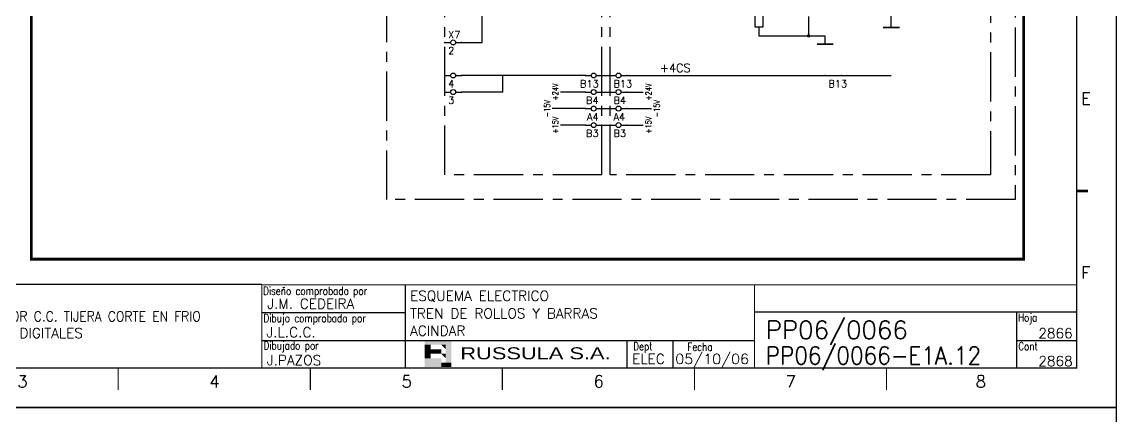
# Model space of a CAD drawing. Extents: x 3 to 423, y -4757 to 292.
# Drawn here: x 144.7 to 422.6, y -2383.4 to -2283.3 of the extents above; entities that cross this region are included whole.
import ezdxf
from ezdxf.enums import TextEntityAlignment as Align

# ---------------------------------------------------------------- set-up
doc = ezdxf.new("R2010")
doc.units = 0
doc.header["$LTSCALE"] = 10
doc.header["$MEASUREMENT"] = 0
doc.linetypes.add('CENTER', pattern=[2, 1.25, -0.25, 0.25, -0.25])
doc.linetypes.add('DASHDOT', pattern=[1, 0.5, -0.25, 0, -0.25])
doc.layers.get('0').update_dxf_attribs({"linetype": 'CONTINUOUS'})
for name, color, linetype in [('1', 7, 'CONTINUOUS'), ('10', 5, 'CONTINUOUS'), ('2', 7, 'CONTINUOUS'), ('25', 3, 'CONTINUOUS'), ('25PK', 4, 'CENTER'), ('8', 1, 'CONTINUOUS'), ('9', 6, 'CONTINUOUS'), ('DIBUJO', 7, 'CONTINUOUS'), ('NODE', 7, 'CONTINUOUS')]:
    doc.layers.add(name, color=color, linetype=linetype)
doc.styles.add('HELVETICA', font='HELV.SHX')
doc.styles.add('LABEL', font='SIMPLEX', dxfattribs={"width": 0.8, "height": 4})
doc.styles.add('ROMANS', font='romans')
doc.styles.get("Standard").update_dxf_attribs({"font": 'simplex'})

# ---------------------------------------------------------------- blocks, each defined once
blk = doc.blocks.new('NOD', base_point=(237.5, 170))
at = {"layer": 'NODE'}
blk.add_point((237.5, 170), dxfattribs=at)
blk = doc.blocks.new('$$PLL21C')
for p, q in [((-2.5, 0), (-0.75, 0)), ((0.75, 0), (2.5, 0))]:
    blk.add_line(p, q)
at = {"layer": '2'}
blk.add_circle((0, 0), 0.75, dxfattribs=at)
for p in [(-2.5, 0), (2.5, 0)]:
    blk.add_blockref('NOD', p, dxfattribs=at)
at = {"layer": '8'}
blk.add_attdef('*A', (-1.5, -3.575), '', height=2.15, dxfattribs=at)
at = {"layer": '9'}
blk.add_attdef('ID', (-1.5, 1.25), '', height=2.15, dxfattribs=at)
blk = doc.blocks.new('$$PLR12C')
for p, q in [((-2.5, 0), (-0.75, 0)), ((0.75, 0), (2.5, 0))]:
    blk.add_line(p, q)
at = {"layer": '2'}
blk.add_circle((0, 0), 0.75, dxfattribs=at)
for p in [(-2.5, 0), (2.5, 0)]:
    blk.add_blockref('NOD', p, dxfattribs=at)
at = {"layer": '8'}
blk.add_attdef('*A', text='', height=2.15, dxfattribs=at).set_placement((1.5, -3.575), align=Align.RIGHT)
at = {"layer": '9'}
blk.add_attdef('ID', text='', height=2.15, dxfattribs=at).set_placement((1.5, 1.25), align=Align.RIGHT)
blk = doc.blocks.new('$$PLL21')
blk.add_line((-2.5, 0), (2.5, 0))
at = {"layer": '2'}
for p in [(-2.5, 0), (2.5, 0)]:
    blk.add_blockref('NOD', p, dxfattribs=at)
at = {"layer": '8'}
blk.add_attdef('*A', (-1.5, -3.575), '', height=2.15, dxfattribs=at)
at = {"layer": '9'}
blk.add_attdef('ID', (-1.5, 1.25), '', height=2.15, dxfattribs=at)
blk = doc.blocks.new('newcajec')
at = {"layer": '1'}
for p, q in [((179.4, 20.85), (0.13, 20.85)), ((184.64, 20.18), (184.81, 20.01)), ((184.81, 20.01), (185.18, 20.25)), ((215.2, 20.8), (215.2, 0)), ((179.4, 13.87), (215.2, 13.87)), ((368, 14.06), (368, 0)), ((179.4, 6.93), (267.63, 6.93)), ((267.63, 6.93), (302.5, 6.93)), ((270.63, 6.91), (270.63, 0)), ((282.07, 6.93), (282.07, 0)), ((368, 6.93), (383, 6.93))]:
    blk.add_line(p, q, dxfattribs=at)
at = {"layer": '1', "const_width": 0.3}
blk.add_lwpolyline([(0, 0), (0, 272.5), (383, 272.5), (383, 0)], close=True, dxfattribs=at)
at = {"layer": '1'}
for points in [[(383.01, 44.23, 0.6, 0.6, 0), (385.82, 44.23, 0.6, 0.6, 0)], [(383, 20.8, 0.3, 0.3, 0), (179.4, 20.8, 0.3, 0.3, 0), (179.4, 0, 0.3, 0.3, 0)], [(302.5, 20.8, 0.3, 0.3, 0), (302.5, 0, 0.3, 0.3, 0)], [(302.5, 14, 0.3, 0.3, 0), (383, 14, 0.3, 0.3, 0)], [(143.5, -5.5, 0.3, 0.3, 0), (143.5, -0.09, 0.3, 0.3, 0)], [(191.5, -5.5, 0.3, 0.3, 0), (191.5, -0.09, 0.3, 0.3, 0)], [(239.5, -5.5, 0.3, 0.3, 0), (239.5, -0.09, 0.3, 0.3, 0)], [(287.5, -5.5, 0.3, 0.3, 0), (287.5, -0.09, 0.3, 0.3, 0)], [(335.5, -5.5, 0.3, 0.3, 0), (335.5, -0.09, 0.3, 0.3, 0)]]:
    blk.add_lwpolyline(points, format="xyseb", dxfattribs=at)
at = {"layer": '2', "color": 14}
for p, q in [((221.42, 4.69), (221.42, 5.81)), ((221.42, 2.47), (221.42, 3.58))]:
    blk.add_line(p, q, dxfattribs=at)
for points in [[(220.05, 5.81), (220.05, 6.92), (226.74, 5.81), (226.74, 6.92)], [(221.42, 2.47), (220.05, 2.47), (221.42, 5.81), (220.05, 5.81)], [(224.25, 5.81), (225.37, 5.81), (225.37, 4.69)], [(225.37, 5.81), (226.74, 5.81), (225.37, 1.35), (226.74, 1.35)], [(221.42, 4.69), (224.25, 4.69), (221.42, 3.58), (224.25, 3.58)], [(224.25, 3.58), (225.37, 3.58), (225.37, 2.47)], [(224.25, 0.24), (224.25, 2.47), (220.05, 0.24), (220.05, 2.47)], [(226.74, 1.35), (226.74, 0.24), (224.25, 1.35), (224.25, 0.24)]]:
    blk.add_solid(points, dxfattribs=at)
at = {"layer": '1', "style": 'ROMANS'}
for s, p in [('E', (384.13, 65.84)), ('F', (384.13, 22.34)), ('3', (118.29, -4.82)), ('4', (166.29, -4.82)), ('5', (214.29, -4.82)), ('6', (262.29, -4.82)), ('7', (310.29, -4.82)), ('8', (357.79, -4.82))]:
    blk.add_text(s, height=3, dxfattribs=at).set_placement(p)
at = {"layer": '1', "style": 'LABEL', "width": 0.8}
for s, p in [('Diseno comprobado por', (179.73, 18.27)), ('Hoja', (368.38, 11.66)), ('Dibujo comprobado por', (179.81, 11.47)), ('Dibujado por', (179.83, 4.64)), ('Fecha', (285.71, 4.3)), ('Cont', (368.43, 4.46))]:
    blk.add_text(s, height=2, dxfattribs=at).set_placement(p)
blk.add_text('Dept', height=2, dxfattribs=at).set_placement((274.61, 4.44), align=Align.CENTER)
at = {"layer": '10', "style": 'ROMANS'}
for tag, p in [('REV41', (3.5, 18.74)), ('REV43', (77.7, 18.74)), ('REV31', (3.5, 14.58)), ('REV33', (77.7, 14.58)), ('REV21', (3.5, 10.42)), ('REV23', (77.7, 10.42)), ('REV11', (3.5, 6.27)), ('REV13', (77.7, 6.27))]:
    blk.add_attdef(tag, text='', height=2.5, dxfattribs=at).set_placement(p, align=Align.MIDDLE)
for tag, p, height in [('REV42', (8, 17.49), 2.5), ('DOCUMENTTYPE', (216.43, 16.8), 2.5), ('SHEETNAME1', (100.5, 15.83), 2.5), ('DESIGNCHECK', (180.74, 14.83), 2.5), ('NOTA', (305.32, 15.8), 3), ('REV32', (8, 13.33), 2.5), ('SHEETNAME2', (100.5, 11.67), 2.5), ('OBJECT', (216.43, 12.4), 2.5), ('REV22', (8, 9.17), 2.5), ('ORDER', (305.32, 7.3), 4.5), ('SHEETNAME3', (100.5, 7.51), 2.5), ('DRAWINGCHECK', (180.53, 7.71), 2.5), ('CUSTOMER', (216.43, 8.08), 2.5), ('REV12', (8, 5.01), 2.5), ('SHEETNAME4', (100.5, 3.35), 2.5), ('USER', (180.63, 0.71), 2.5), ('DEPARTMENT', (271.93, 1.05), 2.5), ('DOCUMENT_ID', (305.32, 0.93), 4.4)]:
    blk.add_attdef(tag, p, '', height=height, dxfattribs=at)
for tag, width, p, p2 in [('REV44', 1.221199, (84.53, 17.49), (98.48, 17.49)), ('REV34', 1.221199, (84.53, 13.33), (98.48, 13.33)), ('REV24', 1.221199, (84.53, 9.17), (98.48, 9.17)), ('REV14', 1.221199, (84.53, 5.01), (98.48, 5.01)), ('CREATED2', 7.039915, (282.71, 1.05), (301.14, 1.05))]:
    blk.add_attdef(tag, text='', height=2.5, dxfattribs=dict(at, width=width)).set_placement(p, p2, align=Align.FIT)
for tag, p in [('SHEET', (382, 7.43)), ('NEXTSHEET', (382, 0.5))]:
    blk.add_attdef(tag, text='', height=2.5, dxfattribs=at).set_placement(p, align=Align.RIGHT)
at = {"layer": 'DIBUJO', "color": 14, "style": 'HELVETICA', "width": 1.3}
blk.add_text('RUSSULA S.A.', height=3, dxfattribs=at).set_placement((229, 2.19))

msp = doc.modelspace()

# ---------------------------------------------------------------- linework, layer by layer
at = {"layer": '2'}
for p, q in [((365.53, -2284.77), (365.53, -2275.95)), ((330.88, -2278.26), (330.88, -2284.56)), ((332.98, -2284.56), (332.98, -2278.26)), ((330.88, -2284.56), (332.98, -2284.56)), ((331.93, -2286.87), (331.93, -2284.56)), ((344.53, -2281.94), (344.53, -2286.87))]:
    msp.add_line(p, q, dxfattribs=at)
at = {"layer": '2', "color": 7}
for p, q in [((331.93, -2286.87), (348.73, -2286.87)), ((348.73, -2288.97), (348.73, -2286.87)), ((292.03, -2296.95), (294.13, -2296.95)), ((298.33, -2296.95), (365.53, -2296.95)), ((292.03, -2301.15), (294.13, -2301.15)), ((292.03, -2305.35), (294.13, -2305.35)), ((292.03, -2309.55), (294.13, -2309.55))]:
    msp.add_line(p, q, dxfattribs=at)
at = {"layer": '2', "color": 3, "linetype": 'DASHDOT'}
msp.add_lwpolyline([(147.13, -2107.95, 0.706, 0.706, 0), (399.13, -2107.95, 0.706, 0.706, 0), (399.13, -2343.57, 0.706, 0.706, 0), (147.13, -2343.57, 0.706, 0.706, 0), (147.13, -2107.95, 0.706, 0.706, 0)], format="xyseb", dxfattribs=at)
at = {"layer": '2', "color": 7}
for points in [[(363.43, -2284.77, 0.42, 0.42, 0), (367.63, -2284.77, 0.42, 0.42, 0)], [(346.63, -2288.97, 0.42, 0.42, 0), (350.83, -2288.97, 0.42, 0.42, 0)]]:
    msp.add_lwpolyline(points, format="xyseb", dxfattribs=at)
msp.add_lwpolyline([(344.32, -2286.87, 0.42, 0.42, 1), (344.74, -2286.87, 0.42, 0.42, 1)], format="xyseb", close=True, dxfattribs=at)
at = {"layer": '25', "linetype": 'CENTER'}
for p, q in [((252.13, -2322.15), (252.13, -2131.05)), ((292.03, -2322.15), (292.03, -2131.05)), ((292.03, -2322.15), (252.13, -2322.15))]:
    msp.add_line(p, q, dxfattribs=at)
at = {"layer": '25'}
for p, q in [((261.58, -2288.55), (261.58, -2153.1)), ((256.33, -2288.55), (261.58, -2288.55)), ((287.83, -2296.95), (256.33, -2296.95)), ((266.83, -2301.15), (266.83, -2296.95)), ((266.83, -2301.15), (256.33, -2301.15)), ((287.83, -2301.15), (281.53, -2301.15)), ((298.33, -2301.15), (302.53, -2301.15)), ((287.83, -2305.35), (279.43, -2305.35)), ((298.33, -2305.35), (304.63, -2305.35)), ((287.83, -2309.55), (281.53, -2309.55)), ((298.33, -2309.55), (302.53, -2309.55))]:
    msp.add_line(p, q, dxfattribs=at)
at = {"layer": '25PK'}
for p, q in [((237.43, -2328.45), (237.43, -2124.75)), ((397.03, -2124.75), (397.03, -2328.45)), ((294.13, -2322.15), (294.13, -2131.05)), ((390.73, -2131.05), (390.73, -2322.15)), ((390.73, -2322.15), (294.13, -2322.15)), ((397.03, -2328.45), (237.43, -2328.45))]:
    msp.add_line(p, q, dxfattribs=at)
at = {"layer": 'DIBUJO'}
for points in [[(2.63, -2084.25), (422.63, -2084.25), (422.63, -2381.25), (2.63, -2381.25), (2.63, -2084.25)], [(2.63, -2381.25), (422.63, -2381.25), (422.63, -2678.25), (2.63, -2678.25), (2.63, -2381.25)]]:
    msp.add_lwpolyline(points, dxfattribs=at)

# ---------------------------------------------------------------- block references
at = {"layer": '2', "color": 7}
ref = msp.add_blockref('newcajec', (23.31, -2371.23), dxfattribs=dict(at, xscale=1.016442892079945, yscale=1.016442892079945, zscale=1.016442892079945))
ref.add_attrib('SHEETNAME3', 'ENTRADAS DIGITALES', (125.46, -2363.6), dxfattribs={"layer": '10', "height": 2.5411, "style": 'ROMANS'})
ref.add_attrib('SHEETNAME2', 'CONVERTIDOR C.C. TIJERA CORTE EN FRIO', (125.46, -2359.37), dxfattribs={"layer": '10', "height": 2.5411, "style": 'ROMANS', "width": 0.9})
ref.add_attrib('USER', 'J.PAZOS', (206.91, -2370.51), dxfattribs={"layer": '10', "height": 2.541, "style": 'ROMANS'})
ref.add_attrib('DRAWINGCHECK', 'J.L.C.C.', (206.81, -2363.39), dxfattribs={"layer": '10', "height": 2.541, "style": 'ROMANS'})
ref.add_attrib('DESIGNCHECK', 'J.M. CEDEIRA', (207.02, -2356.15), dxfattribs={"layer": '10', "height": 2.5411, "style": 'ROMANS'})
ref.add_attrib('DOCUMENT_ID', 'PP06/0066-E1A.12', (333.65, -2370.28), dxfattribs={"layer": '10', "height": 4.4723, "style": 'ROMANS', "width": 0.9})
ref.add_attrib('ORDER', 'PP06/0066', (333.65, -2363.81), dxfattribs={"layer": '10', "height": 4.574, "style": 'ROMANS'})
ref.add_attrib('CUSTOMER', 'ACINDAR', (243.3, -2363.01), dxfattribs={"layer": '10', "height": 2.541, "style": 'ROMANS'})
ref.add_attrib('OBJECT', 'TREN DE ROLLOS Y BARRAS', (243.3, -2358.62), dxfattribs={"layer": '10', "height": 2.5411, "style": 'ROMANS'})
ref.add_attrib('DOCUMENTTYPE', 'ESQUEMA ELECTRICO', (243.3, -2354.15), dxfattribs={"layer": '10', "height": 2.5411, "style": 'ROMANS'})
ref.add_attrib('CREATED2', '05/10/06', dxfattribs={"layer": '10', "height": 2.541, "style": 'ROMANS', "width": 0.961976}).set_placement((310.67, -2370.17), (329.41, -2370.17), align=Align.FIT)
ref.add_attrib('DEPARTMENT', 'ELEC', (299.71, -2370.17), dxfattribs={"layer": '10', "height": 2.541, "style": 'ROMANS'})
ref.add_attrib('NEXTSHEET', '2868', dxfattribs={"layer": '10', "height": 2.541, "style": 'ROMANS'}).set_placement((411.59, -2370.72), align=Align.RIGHT)
ref.add_attrib('SHEET', '2866', dxfattribs={"layer": '10', "height": 2.541, "style": 'ROMANS'}).set_placement((411.59, -2363.67), align=Align.RIGHT)
at = {"layer": '2', "color": 7, "xscale": 0.839999999999975, "yscale": 0.839999999999975, "zscale": 0.839999999999975}
for name, p, values in [('$$PLL21C', (254.23, -2288.55), {'ID': 'X7', '*A': '2'}), ('$$PLL21C', (254.23, -2296.95), {'*A': '4'}), ('$$PLR12C', (289.93, -2296.95), {'*A': 'B13'}), ('$$PLL21C', (296.23, -2296.95), {'*A': 'B13'}), ('$$PLL21', (350.83, -2296.95), {'*A': 'B13'}), ('$$PLL21C', (254.23, -2301.15), {'*A': '3'}), ('$$PLR12C', (289.93, -2301.15), {'*A': 'B4'}), ('$$PLL21C', (296.23, -2301.15), {'*A': 'B4'}), ('$$PLR12C', (289.93, -2305.35), {'*A': 'A4'}), ('$$PLL21C', (296.23, -2305.35), {'*A': 'A4'}), ('$$PLR12C', (289.93, -2309.55), {'*A': 'B3'}), ('$$PLL21C', (296.23, -2309.55), {'*A': 'B3'})]:
    msp.add_blockref(name, p, dxfattribs=at).add_auto_attribs(values)
at = {"layer": '2', "xscale": 0.839999999999975, "yscale": 0.839999999999975, "zscale": 0.839999999999975}
for p, rotation in [((331.93, -2286.87), 90), ((344.53, -2286.87), 270), ((365.95, -2284.77), 90)]:
    msp.add_blockref('NOD', p, dxfattribs=dict(at, rotation=rotation))

# ---------------------------------------------------------------- texts
at = {"layer": '2', "color": 7, "style": 'ROMANS'}
msp.add_text('+4CS', height=2.1, dxfattribs=at).set_placement((306.73, -2296.08))
at = {"layer": '25', "style": 'ROMANS', "width": 0.8}
for s, p in [('+24V', (280.96, -2301.15)), ('+24V', (304.61, -2301.15)), ('-15V', (278.86, -2305.35)), ('-15V', (306.71, -2305.35)), ('+15V', (280.96, -2309.55)), ('+15V', (304.61, -2309.55))]:
    msp.add_text(s, height=1.512, rotation=90, dxfattribs=at).set_placement(p, align=Align.CENTER)

doc.saveas('drawing.dxf')
